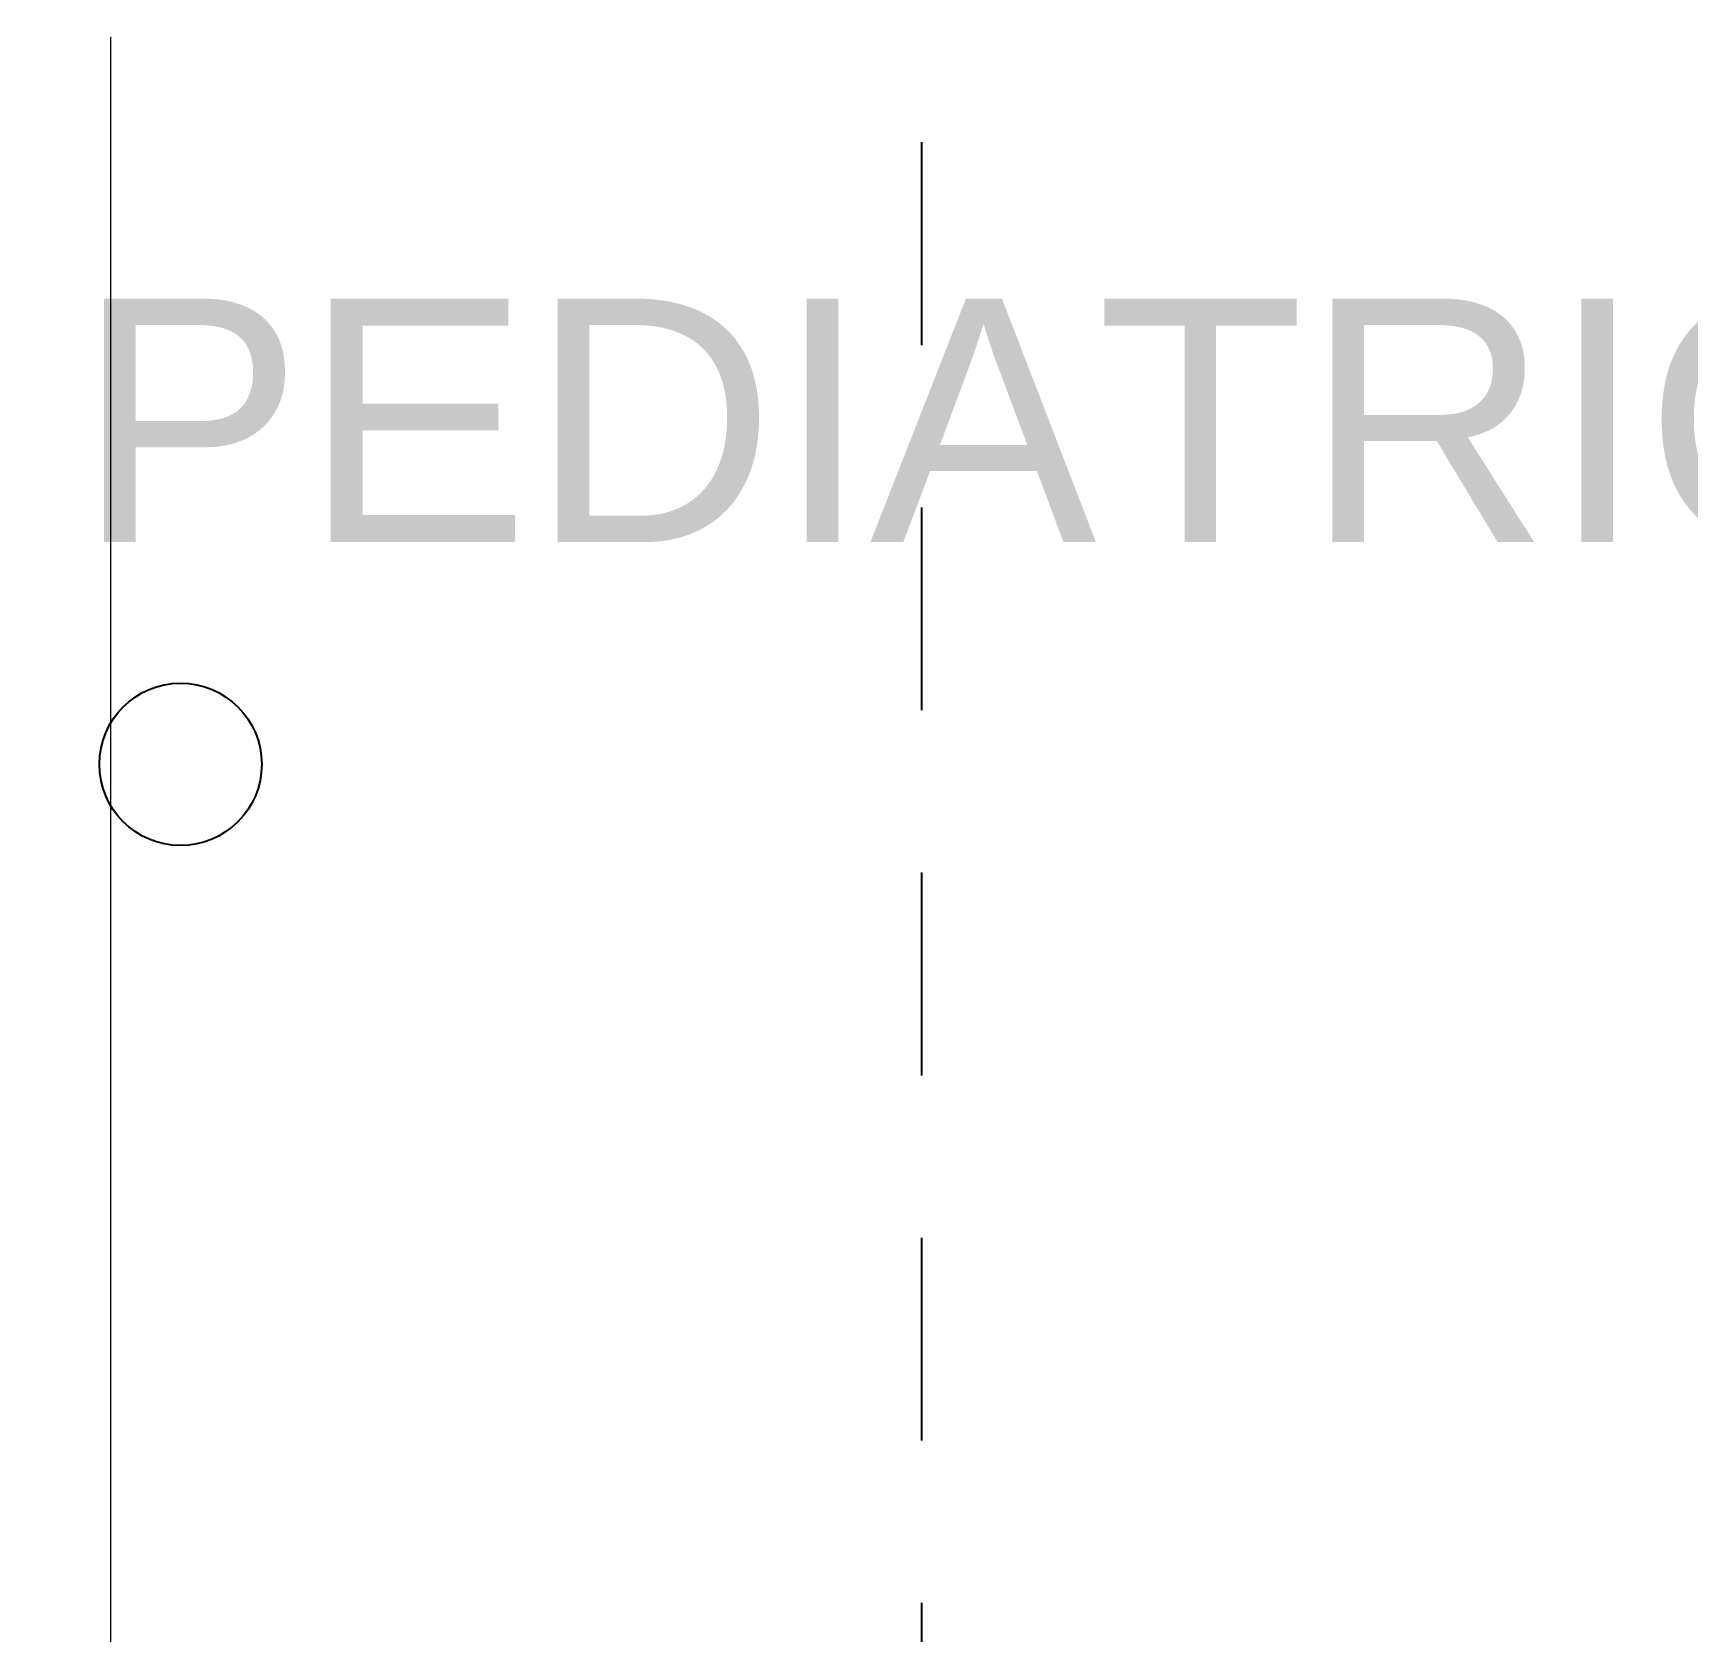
# Model space of a CAD drawing. Header units: metres. Extents: x -22 to 564, y 0 to 143.
# Drawn here: x 120.612 to 121.631, y 50.482 to 51.467 of the extents above; entities that cross this region are included whole.
import ezdxf
from ezdxf.enums import TextEntityAlignment as Align

# ---------------------------------------------------------------- set-up
doc = ezdxf.new("R2010")
doc.units = ezdxf.units.M
doc.linetypes.add('EJES630', pattern=[6.3, 5.5, -0.4, 0, -0.4])
doc.linetypes.add('XREF 1N NEURO-ONCOLOGIA$0$CONJUNTO TLAHUAC$0$HIDDEN2', pattern=[0.1875, 0.125, -0.0625])
doc.layers.add('EJES', color=11, linetype='EJES630', lineweight=0)
for name, color, linetype in [('TEXTO', 7, 'Continuous'), ('XREF 1N NEURO-ONCOLOGIA$0$LAMPARAS 1', 112, 'Continuous'), ('XREF 1N NEURO-ONCOLOGIA$0$PROYECCIÓN', 8, 'XREF 1N NEURO-ONCOLOGIA$0$CONJUNTO TLAHUAC$0$HIDDEN2'), ('XREF 1N NEURO-ONCOLOGIA$0$TEX-MOB', 4, 'Continuous')]:
    doc.layers.add(name, color=color, linetype=linetype)
doc.styles.add('100 LOCALES 25', font='arial.ttf', dxfattribs={"height": 0.25})
doc.styles.add('XREF 1N NEURO-ONCOLOGIA$0$HANDLET', font='romans.shx')

# ---------------------------------------------------------------- blocks, each defined once
blk = doc.blocks.new('XREF 1N NEURO-ONCOLOGIA')
at = {"layer": 'XREF 1N NEURO-ONCOLOGIA$0$LAMPARAS 1'}
blk.add_circle((17.5656, 23.7144, 0), 0.05, dxfattribs=at)
at = {"layer": 'XREF 1N NEURO-ONCOLOGIA$0$PROYECCIÓN'}
blk.add_line((16.0239, 23.2576, 0), (20.3239, 23.2576, 0), dxfattribs=at)
at = {"layer": 'XREF 1N NEURO-ONCOLOGIA$0$PROYECCIÓN', "elevation": 0}
blk.add_lwpolyline([(15.1287, 23.2576, 0.269286), (17.6239, 15.9376, 0.256404)], format="xyb", dxfattribs=at)
at = {"layer": 'XREF 1N NEURO-ONCOLOGIA$0$TEX-MOB', "style": 'XREF 1N NEURO-ONCOLOGIA$0$HANDLET'}
for p in [(1.7, 4.5847, 0), (1.7073, 2.0138, 0)]:
    blk.add_attdef('234', text='', height=0.075, rotation=180, dxfattribs=at).set_placement(p, align=Align.MIDDLE_CENTER)

msp = doc.modelspace()

# ---------------------------------------------------------------- block references
at = {"rotation": 90}
msp.add_blockref('XREF 1N NEURO-ONCOLOGIA', (144.4169, 33.4511), dxfattribs=at)

# ---------------------------------------------------------------- next in the draw order: linework, layer by layer
at = {"layer": 'EJES'}
msp.add_line((120.6596, 33.165), (120.6596, 58.55), dxfattribs=at)

# ---------------------------------------------------------------- next in the draw order: texts
at = {"layer": 'TEXTO', "color": 0, "insert": (118.8349, 51.1515, 0), "char_height": 0.15, "width": 3.175196, "attachment_point": 7, "style": '100 LOCALES 25'}
msp.add_mtext('\\pxqc;SALA DE ESPERA PEDIATRICOS ', dxfattribs=at)

doc.saveas('drawing.dxf')
